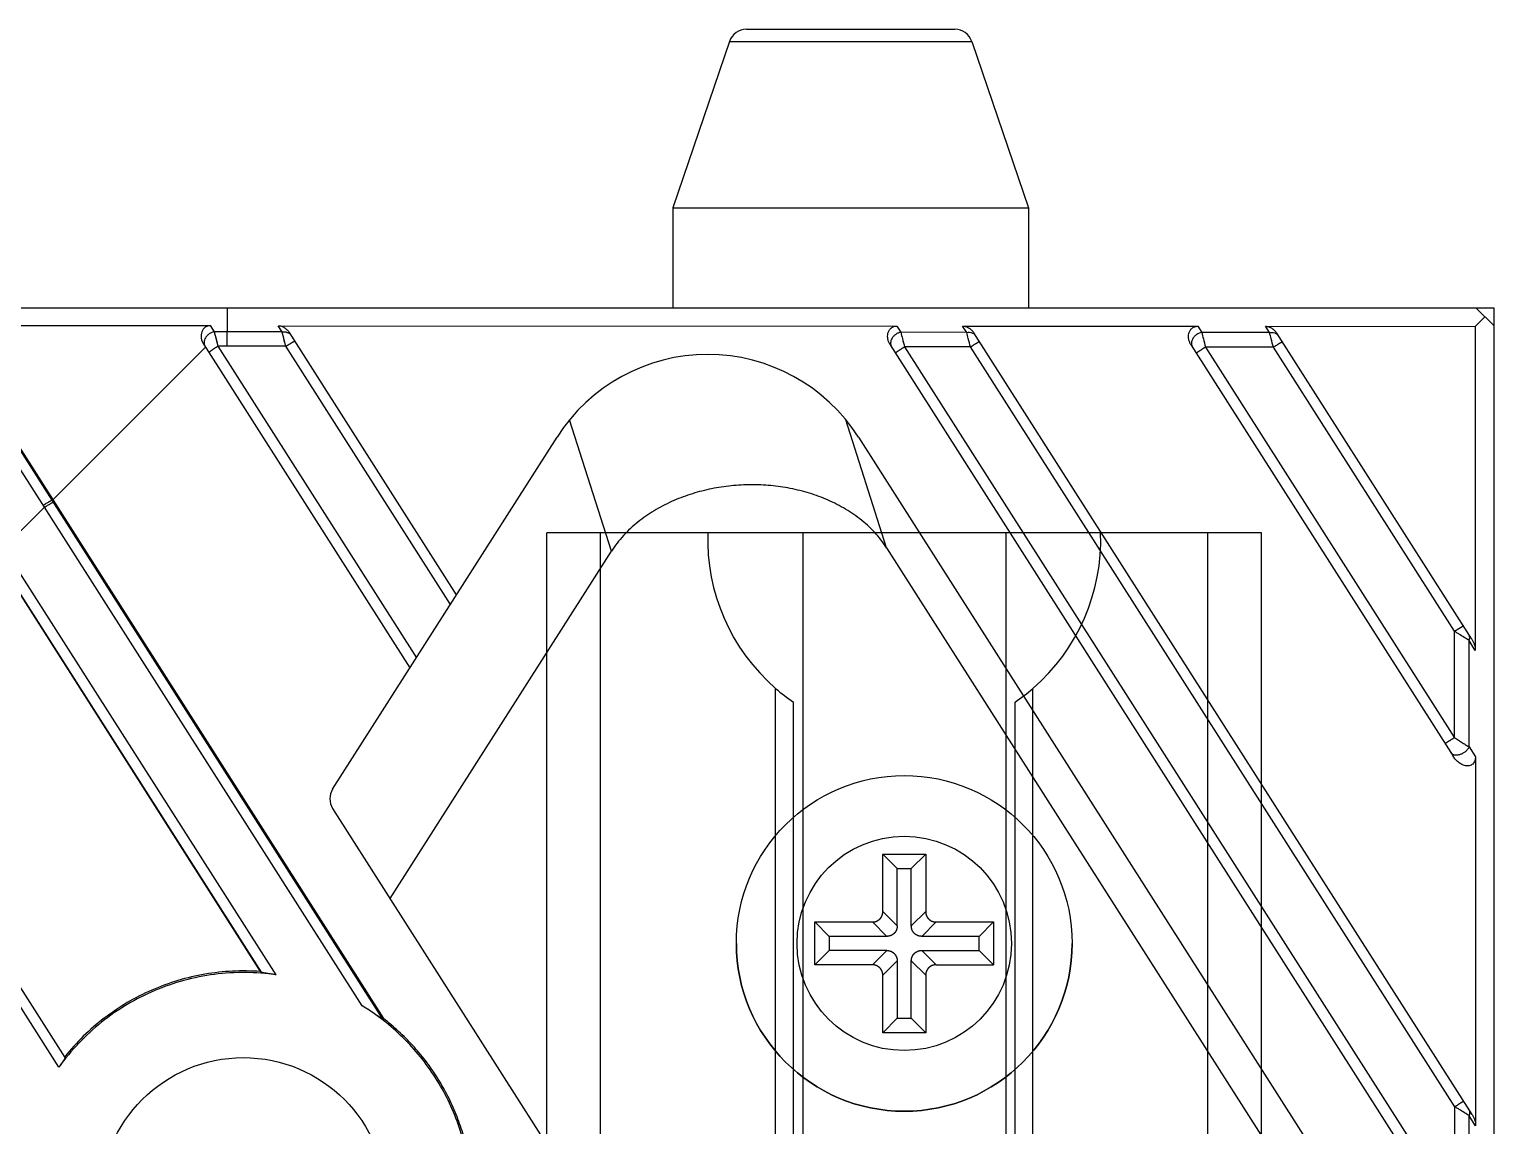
# Model space of a CAD drawing. Header units: millimetres. Extents: x 3299 to 14264, y 1863 to 5555.
# Drawn here: x 12532.88 to 12573.87, y 4778.4 to 4809.1 of the extents above; entities that cross this region are included whole.
import ezdxf

# ---------------------------------------------------------------- set-up
doc = ezdxf.new("R2010")
doc.units = ezdxf.units.MM
doc.layers.add('02___PRT_ALL_AXES', color=7, linetype='Continuous')
doc.layers.add('1轮廓线', color=7, linetype='Continuous', lineweight=25)

# ---------------------------------------------------------------- blocks, each defined once
blk = doc.blocks.new('rygj')
at = {"color": 114, "linetype": 'Continuous', "true_color": 0x139b48}
for p, q in [((4442.055, 3171.646), (5101.055, 3171.646)), ((5101.055, 3151.646), (5101.055, 3171.646)), ((4442.055, 3170.146), (5101.055, 3170.146)), ((5101.055, 3164.485), (5077.566, 3164.485)), ((5101.055, 3158.807), (5077.566, 3158.807)), ((4442.055, 3153.146), (5101.055, 3153.146)), ((4442.055, 3151.646), (5101.055, 3151.646))]:
    blk.add_line(p, q, dxfattribs=at)
for start, end in [(87.9161, 139.1148), (220.8852, 272.0839)]:
    blk.add_arc((5100.855, 3161.646), 5.5, start, end, dxfattribs=at)
at = {"layer": '02___PRT_ALL_AXES', "color": 114, "linetype": 'Continuous', "true_color": 0x139b48}
for p, q in [((5077.013, 3165.246), (5096.697, 3165.246)), ((5077.398, 3164.746), (5096.312, 3164.746)), ((5077.398, 3158.546), (5096.312, 3158.546)), ((5077.013, 3158.046), (5096.697, 3158.046))]:
    blk.add_line(p, q, dxfattribs=at)
for start, end in [(139.1148, 145.6923), (214.3077, 220.8852)]:
    blk.add_arc((5100.855, 3161.646), 5.5, start, end, dxfattribs=at)
blk = doc.blocks.new('ETDHFN')
at = {"layer": '1轮廓线', "linetype": 'Continuous', "lineweight": 25}
for p, q in [((8841.41, 4025.552), (8841.812, 4025.15)), ((8841.41, 4023.942), (8841.41, 4025.552)), ((8841.41, 4025.552), (8842.61, 4025.552)), ((8842.61, 4025.552), (8842.208, 4025.15)), ((8842.61, 4025.552), (8842.61, 4023.942)), ((8841.812, 4025.15), (8842.208, 4025.15)), ((8841.812, 4023.54), (8841.812, 4025.15)), ((8842.208, 4023.54), (8842.208, 4025.15)), ((8839.51, 4023.652), (8839.912, 4023.25)), ((8839.51, 4022.452), (8839.51, 4023.652)), ((8839.51, 4023.652), (8841.12, 4023.652)), ((8839.912, 4023.25), (8839.912, 4022.854)), ((8841.522, 4023.25), (8839.912, 4023.25)), ((8844.108, 4023.25), (8842.498, 4023.25)), ((8842.9, 4023.652), (8844.51, 4023.652)), ((8844.51, 4023.652), (8844.108, 4023.25)), ((8844.108, 4022.854), (8844.108, 4023.25)), ((8844.51, 4023.652), (8844.51, 4022.452)), ((8839.51, 4022.452), (8839.912, 4022.854)), ((8841.522, 4022.854), (8839.912, 4022.854)), ((8842.498, 4022.854), (8844.108, 4022.854)), ((8844.51, 4022.452), (8844.108, 4022.854)), ((8841.12, 4022.452), (8839.51, 4022.452)), ((8841.812, 4022.564), (8841.812, 4020.954)), ((8842.208, 4020.954), (8842.208, 4022.564)), ((8842.9, 4022.452), (8844.51, 4022.452)), ((8841.41, 4020.552), (8841.41, 4022.162)), ((8842.61, 4022.162), (8842.61, 4020.552)), ((8841.41, 4020.552), (8841.812, 4020.954)), ((8841.812, 4020.954), (8842.208, 4020.954)), ((8842.61, 4020.552), (8842.208, 4020.954)), ((8842.61, 4020.552), (8841.41, 4020.552))]:
    blk.add_line(p, q, dxfattribs=at)
at = {"layer": '1轮廓线', "linetype": 'Continuous', "lineweight": 13}
for p, q in [((8841.41, 4023.942), (8841.812, 4023.54)), ((8842.61, 4023.942), (8842.208, 4023.54)), ((8841.12, 4023.652), (8841.522, 4023.25)), ((8842.9, 4023.652), (8842.498, 4023.25)), ((8841.12, 4022.452), (8841.522, 4022.854)), ((8842.9, 4022.452), (8842.498, 4022.854)), ((8841.41, 4022.162), (8841.812, 4022.564)), ((8842.61, 4022.162), (8842.208, 4022.564))]:
    blk.add_line(p, q, dxfattribs=at)
at = {"layer": '1轮廓线', "linetype": 'Continuous', "lineweight": 25}
for radius in [4.7, 3]:
    blk.add_circle((8842.01, 4023.052), radius, dxfattribs=at)
blk.add_arc((8842.01, 4023.052), 4.7, 180, 0, dxfattribs=at)
for points in [[(8841.12, 4023.652), (8841.184, 4023.652), (8841.24, 4023.677), (8841.288, 4023.698), (8841.326, 4023.736), (8841.362, 4023.772), (8841.385, 4023.822), (8841.41, 4023.877), (8841.41, 4023.942)], [(8842.61, 4023.942), (8842.61, 4023.878), (8842.635, 4023.822), (8842.656, 4023.773), (8842.694, 4023.736), (8842.73, 4023.699), (8842.78, 4023.677), (8842.835, 4023.652), (8842.9, 4023.652)], [(8841.812, 4023.54), (8841.812, 4023.476), (8841.787, 4023.42), (8841.766, 4023.372), (8841.728, 4023.334), (8841.692, 4023.298), (8841.642, 4023.275), (8841.587, 4023.25), (8841.522, 4023.25)], [(8842.498, 4023.25), (8842.434, 4023.25), (8842.378, 4023.275), (8842.33, 4023.296), (8842.292, 4023.334), (8842.256, 4023.37), (8842.233, 4023.42), (8842.208, 4023.475), (8842.208, 4023.54)], [(8841.522, 4022.854), (8841.586, 4022.854), (8841.642, 4022.829), (8841.69, 4022.808), (8841.728, 4022.77), (8841.764, 4022.734), (8841.787, 4022.684), (8841.812, 4022.629), (8841.812, 4022.564)], [(8842.208, 4022.564), (8842.208, 4022.628), (8842.233, 4022.684), (8842.254, 4022.732), (8842.292, 4022.77), (8842.328, 4022.806), (8842.378, 4022.829), (8842.433, 4022.854), (8842.498, 4022.854)], [(8841.41, 4022.162), (8841.41, 4022.226), (8841.385, 4022.282), (8841.364, 4022.33), (8841.326, 4022.368), (8841.29, 4022.404), (8841.24, 4022.427), (8841.185, 4022.452), (8841.12, 4022.452)], [(8842.9, 4022.452), (8842.836, 4022.452), (8842.78, 4022.427), (8842.732, 4022.406), (8842.694, 4022.368), (8842.658, 4022.332), (8842.635, 4022.282), (8842.61, 4022.227), (8842.61, 4022.162)]]:
    blk.add_open_spline(points, degree=2, knots=[0, 0, 0, 0.25, 0.25, 0.5, 0.5, 0.75, 0.75, 1, 1, 1], dxfattribs=at)
blk = doc.blocks.new('rsfv')
at = {"rotation": 90}
blk.add_blockref('rygj', (14412.273, 369.859), dxfattribs=at)
blk.add_blockref('ETDHFN', (2408.617, 1436.362))
blk = doc.blocks.new('1111')
at = {"color": 7, "linetype": 'Continuous'}
for p, q in [((16581.864, 7059.434), (16587.698, 7059.434)), ((16581.391, 7059.095), (16579.806, 7054.434)), ((16581.391, 7059.095), (16588.171, 7059.095)), ((16588.171, 7059.095), (16589.756, 7054.434)), ((16579.806, 7054.434), (16589.756, 7054.434)), ((16579.806, 7054.434), (16579.806, 7051.634)), ((16589.756, 7054.434), (16589.756, 7051.634)), ((16002.781, 7051.634), (16602.781, 7051.634)), ((16567.325, 7051.634), (16567.325, 7050.959)), ((16602.261, 7051.114), (16602.531, 7051.384)), ((16602.781, 7051.134), (16602.281, 7051.634)), ((16602.781, 7051.634), (16602.781, 6714.134)), ((16562.793, 7030.64), (16549.862, 7050.939)), ((16559.164, 7051.134), (16566.856, 7051.134)), ((16559.455, 7050.956), (16571.703, 7031.73)), ((16566.856, 7051.134), (16566.967, 7050.959)), ((16566.967, 7050.959), (16567.07, 7050.556)), ((16567.325, 7050.959), (16566.967, 7050.959)), ((16566.967, 7050.959), (16566.979, 7050.912)), ((16566.979, 7050.912), (16566.993, 7050.858)), ((16566.993, 7050.858), (16567.027, 7050.724)), ((16568.865, 7050.958), (16567.325, 7050.959)), ((16567.325, 7050.556), (16567.325, 7050.959)), ((16567.325, 7050.901), (16567.325, 7050.959)), ((16567.325, 7050.829), (16567.325, 7050.901)), ((16567.325, 7050.745), (16567.325, 7050.829)), ((16568.754, 7051.133), (16586.072, 7051.123)), ((16568.865, 7050.958), (16568.754, 7051.133)), ((16568.968, 7050.555), (16568.865, 7050.958)), ((16568.879, 7050.907), (16568.865, 7050.958)), ((16568.894, 7050.846), (16568.879, 7050.907)), ((16568.911, 7050.779), (16568.894, 7050.846)), ((16573.748, 7043.595), (16569.07, 7050.938)), ((16586.072, 7051.123), (16586.185, 7050.947)), ((16588.029, 7050.946), (16586.185, 7050.947)), ((16587.916, 7051.122), (16594.495, 7051.118)), ((16588.029, 7050.946), (16587.916, 7051.122)), ((16602.174, 7029.042), (16588.23, 7050.929)), ((16594.495, 7051.118), (16594.607, 7050.942)), ((16596.505, 7050.94), (16594.607, 7050.942)), ((16596.392, 7051.117), (16602.261, 7051.114)), ((16596.505, 7050.94), (16596.392, 7051.117)), ((16602.166, 7042.354), (16596.706, 7050.924)), ((16602.261, 7051.114), (16602.266, 7042.04)), ((16557.058, 7050.624), (16568.256, 7033.046)), ((16562.213, 7046.047), (16559.34, 7050.557)), ((16562.429, 7046.249), (16559.591, 7050.703)), ((16566.721, 7050.53), (16562.448, 7046.257)), ((16566.673, 7050.606), (16572.444, 7041.547)), ((16567.027, 7050.724), (16567.048, 7050.643)), ((16567.048, 7050.643), (16567.07, 7050.556)), ((16567.07, 7050.556), (16572.627, 7041.835)), ((16567.325, 7050.556), (16567.07, 7050.556)), ((16567.325, 7050.653), (16567.325, 7050.745)), ((16567.325, 7050.556), (16567.325, 7050.653)), ((16568.968, 7050.555), (16567.325, 7050.556)), ((16568.929, 7050.71), (16568.911, 7050.779)), ((16568.948, 7050.636), (16568.929, 7050.71)), ((16568.968, 7050.555), (16568.948, 7050.636)), ((16573.576, 7043.324), (16568.968, 7050.555)), ((16585.888, 7050.595), (16601.654, 7025.848)), ((16588.134, 7050.538), (16586.29, 7050.54)), ((16586.29, 7050.54), (16601.695, 7026.365)), ((16601.692, 7029.261), (16588.134, 7050.538)), ((16594.31, 7050.59), (16601.647, 7039.073)), ((16596.613, 7050.531), (16594.714, 7050.532)), ((16594.714, 7050.532), (16601.683, 7039.595)), ((16601.681, 7042.577), (16596.613, 7050.531)), ((16578.083, 7044.815), (16576.911, 7048.494)), ((16585.789, 7044.911), (16584.646, 7048.5)), ((16570.281, 7038.152), (16576.564, 7048.014)), ((16584.998, 7048.014), (16600.504, 7023.675)), ((16562.213, 7046.047), (16561.081, 7044.915)), ((16571.109, 7032.085), (16562.213, 7046.047)), ((16566.831, 7038.799), (16562.213, 7046.047)), ((16562.448, 7046.257), (16562.429, 7046.249)), ((16571.688, 7031.715), (16562.429, 7046.249)), ((16568.292, 7033.024), (16560.864, 7044.684)), ((16568.703, 7032.953), (16561.117, 7044.859)), ((16571.888, 7035.091), (16578.083, 7044.815)), ((16585.789, 7044.911), (16597.596, 7026.378)), ((16601.681, 7042.577), (16601.924, 7042.732)), ((16601.683, 7039.595), (16601.681, 7042.577)), ((16602.092, 7039.337), (16602.09, 7042.317)), ((16602.266, 7042.04), (16602.09, 7042.317)), ((16562.62, 7030.37), (16556.36, 7040.194)), ((16602.092, 7039.337), (16602.268, 7039.059)), ((16602.268, 7039.059), (16602.274, 7028.728)), ((16571.109, 7032.085), (16566.831, 7038.799)), ((16570.281, 7037.615), (16590.438, 7005.975)), ((16571.703, 7031.73), (16571.688, 7031.715)), ((16601.695, 7026.365), (16601.692, 7029.261)), ((16602.098, 7029.005), (16602, 7029.067)), ((16602.1, 7026.109), (16602.098, 7029.005)), ((16602.274, 7028.728), (16602.098, 7029.005))]:
    blk.add_line(p, q, dxfattribs=at)
for centre, radius, start, end in [((16581.864, 7058.934), 0.5, 90, 161.222), ((16587.698, 7058.934), 0.5, 18.778, 90), ((16580.781, 7045.328), 5, 32.5, 147.5), ((16570.703, 7037.883), 0.5, 147.5, 212.5), ((16560.872, 7020.721), 14.367, 58.9037, 59.073)]:
    blk.add_arc(centre, radius, start, end, dxfattribs=at)
blk.add_ellipse((16566.923, 7050.773), major_axis=(-0.194, 0.328), ratio=0.787311, start_param=-0.43637, end_param=1.612024, dxfattribs=at)
for points, knots in [([(16566.967, 7050.959), (16566.943, 7050.955), (16566.894, 7050.941), (16566.826, 7050.905), (16566.768, 7050.856), (16566.722, 7050.797), (16566.692, 7050.732), (16566.68, 7050.664), (16566.686, 7050.599), (16566.703, 7050.559), (16566.714, 7050.541)], [0, 0, 0, 0, 0.132103, 0.266706, 0.400919, 0.531889, 0.657442, 0.776606, 0.890013, 1, 1, 1, 1]), ([(16568.754, 7051.133), (16568.77, 7051.133), (16568.802, 7051.131), (16568.849, 7051.119), (16568.894, 7051.1), (16568.95, 7051.068), (16569.013, 7051.016), (16569.053, 7050.965), (16569.07, 7050.938)], [0, 0, 0, 0, 0.125076, 0.250224, 0.375326, 0.500428, 0.750209, 1, 1, 1, 1]), ([(16568.865, 7050.958), (16568.891, 7050.963), (16568.941, 7050.965), (16569.002, 7050.952), (16569.045, 7050.932), (16569.074, 7050.913), (16569.098, 7050.89), (16569.112, 7050.872), (16569.118, 7050.863)], [0, 0, 0, 0, 0.269154, 0.523955, 0.646441, 0.766041, 0.883622, 1, 1, 1, 1]), ([(16585.888, 7050.595), (16585.873, 7050.619), (16585.847, 7050.67), (16585.821, 7050.753), (16585.812, 7050.838), (16585.821, 7050.91), (16585.839, 7050.964), (16585.858, 7051.003), (16585.883, 7051.038), (16585.913, 7051.068), (16585.948, 7051.093), (16585.988, 7051.111), (16586.03, 7051.121), (16586.058, 7051.123), (16586.072, 7051.123)], [0, 0, 0, 0, 0.124998, 0.24996, 0.374876, 0.499711, 0.562238, 0.624764, 0.687297, 0.749832, 0.812366, 0.874896, 0.937452, 1, 1, 1, 1]), ([(16586.185, 7050.947), (16586.16, 7050.943), (16586.111, 7050.929), (16586.043, 7050.893), (16585.985, 7050.844), (16585.939, 7050.785), (16585.908, 7050.72), (16585.897, 7050.663), (16585.898, 7050.619), (16585.904, 7050.588), (16585.914, 7050.558), (16585.924, 7050.539), (16585.929, 7050.531)], [0, 0, 0, 0, 0.132249, 0.267144, 0.401673, 0.532854, 0.6584, 0.777273, 0.834477, 0.89042, 0.945481, 1, 1, 1, 1]), ([(16586.185, 7050.947), (16586.2, 7050.889), (16586.236, 7050.753), (16586.271, 7050.617), (16586.29, 7050.54)], [0, 0, 0, 0, 0.43085, 1, 1, 1, 1]), ([(16587.916, 7051.122), (16587.932, 7051.122), (16587.964, 7051.119), (16588.011, 7051.108), (16588.056, 7051.089), (16588.111, 7051.058), (16588.173, 7051.006), (16588.213, 7050.955), (16588.23, 7050.929)], [0, 0, 0, 0, 0.125034, 0.250153, 0.375239, 0.500339, 0.750146, 1, 1, 1, 1]), ([(16588.029, 7050.946), (16588.054, 7050.95), (16588.104, 7050.953), (16588.164, 7050.94), (16588.207, 7050.92), (16588.235, 7050.902), (16588.26, 7050.879), (16588.273, 7050.861), (16588.279, 7050.852)], [0, 0, 0, 0, 0.27, 0.525026, 0.647396, 0.766756, 0.884004, 1, 1, 1, 1]), ([(16588.134, 7050.538), (16588.115, 7050.616), (16588.08, 7050.752), (16588.044, 7050.887), (16588.029, 7050.946)], [0, 0, 0, 0, 0.56887, 1, 1, 1, 1]), ([(16594.31, 7050.59), (16594.295, 7050.614), (16594.268, 7050.665), (16594.243, 7050.748), (16594.234, 7050.833), (16594.243, 7050.905), (16594.261, 7050.959), (16594.28, 7050.998), (16594.305, 7051.033), (16594.335, 7051.063), (16594.371, 7051.088), (16594.41, 7051.106), (16594.452, 7051.116), (16594.48, 7051.118), (16594.495, 7051.118)], [0, 0, 0, 0, 0.125008, 0.249983, 0.374913, 0.49976, 0.56229, 0.624816, 0.687347, 0.749876, 0.812401, 0.874921, 0.937464, 1, 1, 1, 1]), ([(16594.607, 7050.942), (16594.583, 7050.937), (16594.533, 7050.923), (16594.466, 7050.887), (16594.407, 7050.838), (16594.361, 7050.78), (16594.33, 7050.715), (16594.319, 7050.658), (16594.32, 7050.614), (16594.326, 7050.583), (16594.336, 7050.553), (16594.345, 7050.535), (16594.351, 7050.526)], [0, 0, 0, 0, 0.132354, 0.267419, 0.402125, 0.533437, 0.659015, 0.777791, 0.834904, 0.890718, 0.945625, 1, 1, 1, 1]), ([(16594.607, 7050.942), (16594.623, 7050.883), (16594.659, 7050.746), (16594.694, 7050.61), (16594.714, 7050.532)], [0, 0, 0, 0, 0.431744, 1, 1, 1, 1]), ([(16596.392, 7051.117), (16596.408, 7051.117), (16596.44, 7051.114), (16596.487, 7051.103), (16596.531, 7051.085), (16596.587, 7051.053), (16596.649, 7051.002), (16596.688, 7050.951), (16596.706, 7050.924)], [0, 0, 0, 0, 0.12502, 0.250128, 0.375208, 0.500305, 0.750122, 1, 1, 1, 1]), ([(16596.505, 7050.94), (16596.53, 7050.945), (16596.58, 7050.947), (16596.64, 7050.935), (16596.683, 7050.915), (16596.711, 7050.896), (16596.736, 7050.874), (16596.749, 7050.856), (16596.755, 7050.847)], [0, 0, 0, 0, 0.27038, 0.525506, 0.647826, 0.767078, 0.884175, 1, 1, 1, 1]), ([(16596.613, 7050.531), (16596.593, 7050.608), (16596.557, 7050.745), (16596.521, 7050.881), (16596.505, 7050.94)], [0, 0, 0, 0, 0.567971, 1, 1, 1, 1]), ([(16567.07, 7050.556), (16567.053, 7050.546), (16567.02, 7050.525), (16566.973, 7050.494), (16566.935, 7050.469), (16566.908, 7050.45), (16566.889, 7050.437), (16566.873, 7050.425), (16566.858, 7050.415), (16566.845, 7050.406), (16566.835, 7050.398), (16566.827, 7050.391), (16566.821, 7050.386), (16566.818, 7050.383), (16566.817, 7050.381), (16566.817, 7050.381), (16566.817, 7050.38)], [0, 0, 0, 0, 0.192981, 0.379386, 0.55173, 0.630498, 0.703247, 0.769276, 0.827917, 0.878609, 0.920847, 0.954237, 0.978494, 0.99349, 0.997643, 1, 1, 1, 1]), ([(16568.968, 7050.555), (16568.984, 7050.565), (16569.016, 7050.585), (16569.062, 7050.614), (16569.099, 7050.636), (16569.126, 7050.652), (16569.144, 7050.663), (16569.161, 7050.672), (16569.175, 7050.681), (16569.188, 7050.688), (16569.199, 7050.693), (16569.208, 7050.698), (16569.214, 7050.7), (16569.218, 7050.702), (16569.22, 7050.702), (16569.221, 7050.702), (16569.221, 7050.702)], [0, 0, 0, 0, 0.19588, 0.38351, 0.555854, 0.634303, 0.706598, 0.772087, 0.83015, 0.880273, 0.921988, 0.954932, 0.978845, 0.993615, 0.997696, 1, 1, 1, 1]), ([(16586.29, 7050.54), (16586.274, 7050.529), (16586.241, 7050.508), (16586.2, 7050.482), (16586.169, 7050.461), (16586.147, 7050.447), (16586.127, 7050.434), (16586.108, 7050.421), (16586.091, 7050.41), (16586.076, 7050.4), (16586.063, 7050.391), (16586.054, 7050.384), (16586.048, 7050.38), (16586.044, 7050.377), (16586.04, 7050.374), (16586.038, 7050.372), (16586.036, 7050.371), (16586.034, 7050.369), (16586.034, 7050.368), (16586.033, 7050.368), (16586.033, 7050.368)], [0, 0, 0, 0, 0.193181, 0.379898, 0.468435, 0.5526, 0.631545, 0.704459, 0.770633, 0.829388, 0.880157, 0.92242, 0.940229, 0.955767, 0.968997, 0.979882, 0.9884, 0.994551, 0.998356, 1, 1, 1, 1]), ([(16588.134, 7050.538), (16588.151, 7050.548), (16588.182, 7050.568), (16588.221, 7050.593), (16588.251, 7050.611), (16588.271, 7050.624), (16588.291, 7050.636), (16588.309, 7050.647), (16588.325, 7050.657), (16588.339, 7050.665), (16588.352, 7050.673), (16588.361, 7050.678), (16588.367, 7050.681), (16588.371, 7050.684), (16588.375, 7050.685), (16588.377, 7050.687), (16588.38, 7050.688), (16588.381, 7050.689), (16588.382, 7050.689), (16588.383, 7050.689), (16588.383, 7050.689)], [0, 0, 0, 0, 0.196536, 0.384666, 0.473346, 0.557364, 0.635938, 0.708324, 0.77387, 0.831956, 0.882064, 0.923722, 0.94126, 0.956554, 0.96957, 0.980274, 0.988646, 0.994687, 0.998414, 1, 1, 1, 1]), ([(16594.714, 7050.532), (16594.697, 7050.522), (16594.664, 7050.5), (16594.624, 7050.474), (16594.592, 7050.454), (16594.57, 7050.44), (16594.55, 7050.427), (16594.531, 7050.414), (16594.514, 7050.403), (16594.499, 7050.393), (16594.486, 7050.384), (16594.476, 7050.378), (16594.47, 7050.373), (16594.466, 7050.371), (16594.463, 7050.368), (16594.46, 7050.366), (16594.458, 7050.365), (16594.457, 7050.364), (16594.456, 7050.363), (16594.455, 7050.363), (16594.455, 7050.362), (16594.455, 7050.362), (16594.455, 7050.362)], [0, 0, 0, 0, 0.193195, 0.379978, 0.468561, 0.552777, 0.631773, 0.704739, 0.770959, 0.829753, 0.880552, 0.92283, 0.94064, 0.956174, 0.969393, 0.980257, 0.988743, 0.994842, 0.996996, 0.998556, 0.999535, 1, 1, 1, 1]), ([(16596.613, 7050.531), (16596.629, 7050.541), (16596.66, 7050.561), (16596.699, 7050.585), (16596.728, 7050.604), (16596.749, 7050.617), (16596.768, 7050.629), (16596.786, 7050.64), (16596.802, 7050.65), (16596.816, 7050.659), (16596.829, 7050.666), (16596.838, 7050.672), (16596.844, 7050.675), (16596.848, 7050.677), (16596.851, 7050.679), (16596.854, 7050.681), (16596.856, 7050.682), (16596.857, 7050.683), (16596.858, 7050.683), (16596.859, 7050.683), (16596.859, 7050.683), (16596.859, 7050.683), (16596.859, 7050.683)], [0, 0, 0, 0, 0.196747, 0.385025, 0.473758, 0.557816, 0.636419, 0.708823, 0.774377, 0.832462, 0.88256, 0.924197, 0.94172, 0.956996, 0.969989, 0.980663, 0.988996, 0.99498, 0.997091, 0.998616, 0.999566, 1, 1, 1, 1]), ([(16585.789, 7044.911), (16585.74, 7044.989), (16585.633, 7045.14), (16585.452, 7045.351), (16585.255, 7045.546), (16584.972, 7045.783), (16584.586, 7046.04), (16584.088, 7046.285), (16583.565, 7046.47), (16583.025, 7046.597), (16582.474, 7046.669), (16581.92, 7046.686), (16581.366, 7046.65), (16580.819, 7046.56), (16580.283, 7046.416), (16579.765, 7046.217), (16579.273, 7045.959), (16578.893, 7045.695), (16578.613, 7045.453), (16578.418, 7045.256), (16578.239, 7045.044), (16578.133, 7044.893), (16578.083, 7044.815)], [0, 0, 0, 0, 0.031255, 0.062514, 0.093771, 0.125031, 0.187511, 0.25, 0.312495, 0.374993, 0.437494, 0.499995, 0.562497, 0.624998, 0.687497, 0.749994, 0.812485, 0.874969, 0.906228, 0.937485, 0.968745, 1, 1, 1, 1]), ([(16562.177, 7046.103), (16562.193, 7046.113), (16562.223, 7046.131), (16562.266, 7046.159), (16562.307, 7046.183), (16562.339, 7046.202), (16562.362, 7046.215), (16562.377, 7046.224), (16562.39, 7046.231), (16562.401, 7046.237), (16562.411, 7046.242), (16562.419, 7046.246), (16562.424, 7046.248), (16562.427, 7046.249), (16562.428, 7046.249), (16562.429, 7046.249)], [0, 0, 0, 0, 0.185904, 0.364799, 0.530709, 0.67822, 0.743524, 0.802455, 0.854544, 0.899355, 0.936537, 0.96581, 0.98697, 0.994492, 1, 1, 1, 1]), ([(16562.213, 7046.047), (16562.228, 7046.057), (16562.258, 7046.075), (16562.302, 7046.103), (16562.343, 7046.127), (16562.375, 7046.146), (16562.397, 7046.159), (16562.412, 7046.168), (16562.426, 7046.175), (16562.437, 7046.181), (16562.447, 7046.186), (16562.454, 7046.19), (16562.46, 7046.192), (16562.463, 7046.193), (16562.464, 7046.193), (16562.464, 7046.193)], [0, 0, 0, 0, 0.185904, 0.364799, 0.530709, 0.678219, 0.743524, 0.802455, 0.854544, 0.899355, 0.936537, 0.96581, 0.98697, 0.994492, 1, 1, 1, 1]), ([(16601.99, 7042.381), (16601.941, 7042.413), (16601.865, 7042.461), (16601.762, 7042.526), (16601.708, 7042.56), (16601.681, 7042.577)], [0, 0, 0, 0, 0.476069, 0.735074, 1, 1, 1, 1]), ([(16602.09, 7042.317), (16602.074, 7042.327), (16602.041, 7042.349), (16602.008, 7042.37), (16601.99, 7042.381)], [0, 0, 0, 0, 0.462253, 1, 1, 1, 1]), ([(16602.09, 7042.317), (16602.096, 7042.331), (16602.105, 7042.359), (16602.11, 7042.402), (16602.105, 7042.441), (16602.095, 7042.465), (16602.088, 7042.475)], [0, 0, 0, 0, 0.279415, 0.535853, 0.773357, 1, 1, 1, 1]), ([(16602.166, 7042.354), (16602.181, 7042.33), (16602.208, 7042.282), (16602.24, 7042.204), (16602.261, 7042.123), (16602.266, 7042.068), (16602.266, 7042.04)], [0, 0, 0, 0, 0.250061, 0.500124, 0.750098, 1, 1, 1, 1]), ([(16601.683, 7039.595), (16601.666, 7039.585), (16601.633, 7039.564), (16601.592, 7039.537), (16601.561, 7039.517), (16601.539, 7039.503), (16601.518, 7039.49), (16601.499, 7039.478), (16601.481, 7039.467), (16601.466, 7039.457), (16601.454, 7039.45), (16601.446, 7039.445), (16601.441, 7039.442), (16601.436, 7039.439), (16601.432, 7039.436), (16601.429, 7039.434), (16601.426, 7039.433), (16601.424, 7039.431), (16601.423, 7039.431), (16601.422, 7039.43), (16601.422, 7039.43), (16601.421, 7039.43), (16601.421, 7039.429), (16601.42, 7039.429), (16601.42, 7039.429), (16601.42, 7039.429)], [0, 0, 0, 0, 0.193072, 0.379851, 0.468466, 0.552728, 0.631782, 0.70481, 0.771095, 0.82995, 0.880802, 0.903059, 0.923122, 0.940945, 0.956489, 0.969711, 0.980571, 0.985107, 0.989043, 0.992379, 0.995113, 0.997243, 0.998767, 0.999685, 1, 1, 1, 1]), ([(16601.683, 7039.595), (16601.722, 7039.571), (16601.78, 7039.535), (16601.855, 7039.487), (16601.909, 7039.453), (16601.961, 7039.42), (16602.009, 7039.39), (16602.052, 7039.362), (16602.079, 7039.345), (16602.092, 7039.337)], [0, 0, 0, 0, 0.284281, 0.422319, 0.555506, 0.682033, 0.799865, 0.906677, 1, 1, 1, 1]), ([(16602.092, 7039.337), (16602.081, 7039.313), (16602.052, 7039.265), (16601.993, 7039.205), (16601.921, 7039.155), (16601.854, 7039.125), (16601.799, 7039.11), (16601.748, 7039.102), (16601.698, 7039.104), (16601.654, 7039.116), (16601.625, 7039.13), (16601.601, 7039.149), (16601.589, 7039.164), (16601.584, 7039.173)], [0, 0, 0, 0, 0.12692, 0.265046, 0.408283, 0.54943, 0.617147, 0.681936, 0.800611, 0.854541, 0.905158, 0.953281, 1, 1, 1, 1]), ([(16602.268, 7039.059), (16602.268, 7039.041), (16602.266, 7039.004), (16602.253, 7038.95), (16602.23, 7038.9), (16602.196, 7038.856), (16602.15, 7038.824), (16602.098, 7038.805), (16602.042, 7038.801), (16601.969, 7038.81), (16601.9, 7038.837), (16601.837, 7038.875), (16601.777, 7038.918), (16601.711, 7038.983), (16601.667, 7039.042), (16601.647, 7039.073)], [0, 0, 0, 0, 0.062552, 0.125092, 0.187594, 0.250054, 0.312487, 0.374934, 0.437422, 0.499942, 0.624747, 0.68731, 0.749876, 0.874918, 1, 1, 1, 1]), ([(16568.703, 7032.953), (16568.417, 7032.995), (16567.838, 7033.039), (16566.969, 7032.986), (16566.115, 7032.816), (16565.292, 7032.531), (16564.516, 7032.137), (16563.8, 7031.641), (16563.159, 7031.052), (16562.789, 7030.605), (16562.62, 7030.37)], [0, 0, 0, 0, 0.125038, 0.250066, 0.375086, 0.500094, 0.62509, 0.750072, 0.87504, 1, 1, 1, 1]), ([(16568.256, 7033.046), (16567.998, 7033.065), (16567.479, 7033.071), (16566.706, 7032.987), (16565.948, 7032.81), (16565.217, 7032.542), (16564.525, 7032.188), (16563.88, 7031.753), (16563.292, 7031.244), (16562.944, 7030.859), (16562.783, 7030.657)], [0, 0, 0, 0, 0.125036, 0.25006, 0.375079, 0.500086, 0.625081, 0.750066, 0.875036, 1, 1, 1, 1]), ([(16568.703, 7032.953), (16568.681, 7032.956), (16568.636, 7032.963), (16568.571, 7032.973), (16568.508, 7032.982), (16568.449, 7032.991), (16568.403, 7032.999), (16568.369, 7033.004), (16568.348, 7033.009), (16568.329, 7033.013), (16568.313, 7033.017), (16568.303, 7033.02), (16568.296, 7033.022), (16568.294, 7033.024), (16568.292, 7033.024)], [0, 0, 0, 0, 0.162353, 0.322194, 0.476364, 0.621369, 0.752677, 0.811438, 0.86447, 0.910827, 0.949499, 0.97949, 0.990967, 1, 1, 1, 1]), ([(16571.716, 6998.067), (16570.8, 6999.504), (16568.968, 7002.378), (16566.221, 7006.69), (16563.474, 7011.001), (16560.728, 7015.313), (16557.982, 7019.625), (16554.321, 7025.373), (16551.576, 7029.683), (16549.746, 7032.557)], [0, 0, 0, 0, 0.125015, 0.250035, 0.375056, 0.500076, 0.625089, 0.750088, 1, 1, 1, 1]), ([(16571.688, 7031.715), (16571.687, 7031.715), (16571.686, 7031.715), (16571.684, 7031.716), (16571.68, 7031.717), (16571.676, 7031.72), (16571.67, 7031.722), (16571.662, 7031.727), (16571.651, 7031.734), (16571.636, 7031.744), (16571.62, 7031.754), (16571.603, 7031.765), (16571.586, 7031.777), (16571.568, 7031.789), (16571.543, 7031.805), (16571.512, 7031.826), (16571.474, 7031.852), (16571.435, 7031.878), (16571.395, 7031.904), (16571.355, 7031.93), (16571.315, 7031.956), (16571.261, 7031.991), (16571.192, 7032.034), (16571.137, 7032.068), (16571.109, 7032.085)], [0, 0, 0, 0, 0.002053, 0.005808, 0.011386, 0.018659, 0.0274, 0.037381, 0.060315, 0.086166, 0.114081, 0.14349, 0.174006, 0.205377, 0.237413, 0.302999, 0.370059, 0.43817, 0.507062, 0.576549, 0.646498, 0.716802, 0.858145, 1, 1, 1, 1]), ([(16574.119, 7027.362), (16574.092, 7027.602), (16574.01, 7028.079), (16573.807, 7028.776), (16573.527, 7029.446), (16573.172, 7030.079), (16572.748, 7030.668), (16572.26, 7031.205), (16571.714, 7031.683), (16571.315, 7031.959), (16571.109, 7032.085)], [0, 0, 0, 0, 0.124981, 0.249966, 0.37496, 0.499959, 0.624963, 0.749972, 0.874983, 1, 1, 1, 1]), ([(16574.048, 7028.05), (16574.007, 7028.231), (16573.91, 7028.589), (16573.719, 7029.112), (16573.483, 7029.617), (16573.205, 7030.099), (16572.885, 7030.556), (16572.528, 7030.983), (16572.134, 7031.377), (16571.85, 7031.616), (16571.703, 7031.73)], [0, 0, 0, 0, 0.124982, 0.249976, 0.374968, 0.499968, 0.624972, 0.749977, 0.87499, 1, 1, 1, 1]), ([(16573.672, 6997.906), (16571.93, 7000.64), (16569.317, 7004.741), (16565.833, 7010.209), (16563.22, 7014.31), (16560.608, 7018.412), (16557.126, 7023.88), (16554.514, 7027.98), (16552.774, 7030.713)], [0, 0, 0, 0, 0.250021, 0.375037, 0.500053, 0.625064, 0.750065, 1, 1, 1, 1]), ([(16562.793, 7030.64), (16562.793, 7030.64), (16562.794, 7030.639), (16562.794, 7030.637), (16562.793, 7030.634), (16562.792, 7030.629), (16562.788, 7030.622), (16562.783, 7030.611), (16562.776, 7030.599), (16562.764, 7030.578), (16562.745, 7030.548), (16562.718, 7030.509), (16562.688, 7030.465), (16562.655, 7030.418), (16562.632, 7030.386), (16562.62, 7030.37)], [0, 0, 0, 0, 0.00486, 0.011371, 0.019892, 0.030557, 0.058431, 0.094903, 0.139609, 0.19204, 0.317727, 0.466859, 0.633979, 0.813556, 1, 1, 1, 1]), ([(16601.692, 7029.261), (16601.708, 7029.271), (16601.739, 7029.291), (16601.778, 7029.316), (16601.807, 7029.335), (16601.827, 7029.348), (16601.846, 7029.36), (16601.864, 7029.371), (16601.879, 7029.382), (16601.893, 7029.391), (16601.905, 7029.399), (16601.914, 7029.405), (16601.92, 7029.409), (16601.923, 7029.411), (16601.926, 7029.414), (16601.929, 7029.415), (16601.931, 7029.417), (16601.932, 7029.418), (16601.933, 7029.418), (16601.933, 7029.419), (16601.933, 7029.419), (16601.933, 7029.419), (16601.933, 7029.419)], [0, 0, 0, 0, 0.197036, 0.385429, 0.47417, 0.55821, 0.636776, 0.709129, 0.774625, 0.832649, 0.882687, 0.92427, 0.94177, 0.957025, 0.97, 0.98066, 0.988983, 0.994962, 0.997072, 0.998599, 0.999554, 1, 1, 1, 1]), ([(16602, 7029.067), (16601.951, 7029.098), (16601.876, 7029.145), (16601.773, 7029.21), (16601.719, 7029.244), (16601.692, 7029.261)], [0, 0, 0, 0, 0.475095, 0.734344, 1, 1, 1, 1]), ([(16602.098, 7029.005), (16602.104, 7029.019), (16602.114, 7029.047), (16602.119, 7029.09), (16602.113, 7029.13), (16602.102, 7029.153), (16602.096, 7029.164)], [0, 0, 0, 0, 0.278272, 0.534425, 0.772409, 1, 1, 1, 1]), ([(16602.174, 7029.042), (16602.188, 7029.019), (16602.216, 7028.97), (16602.247, 7028.893), (16602.269, 7028.812), (16602.274, 7028.756), (16602.274, 7028.728)], [0, 0, 0, 0, 0.250039, 0.500094, 0.750076, 1, 1, 1, 1])]:
    blk.add_open_spline(points, degree=3, knots=knots, dxfattribs=at)
at = {"layer": '02___PRT_ALL_AXES', "color": 7, "linetype": 'Continuous'}
blk.add_circle((16567.781, 7026.634), 4, dxfattribs=at)
blk = doc.blocks.new('*U162')
blk.add_blockref('1111', (-16308.281, -6888.884))
blk = doc.blocks.new('*U163')
at = {"color": 0, "linetype": 'ByBlock', "lineweight": -2, "transparency": 16777216}
blk.add_blockref('*U162', (2400, 1350), dxfattribs=at)

msp = doc.modelspace()

# ---------------------------------------------------------------- block references
for name, p in [('*U163', (9879.37292, 3288.5531)), ('rsfv', (1306.74628, -675.91128))]:
    msp.add_blockref(name, p)

doc.saveas('drawing.dxf')
